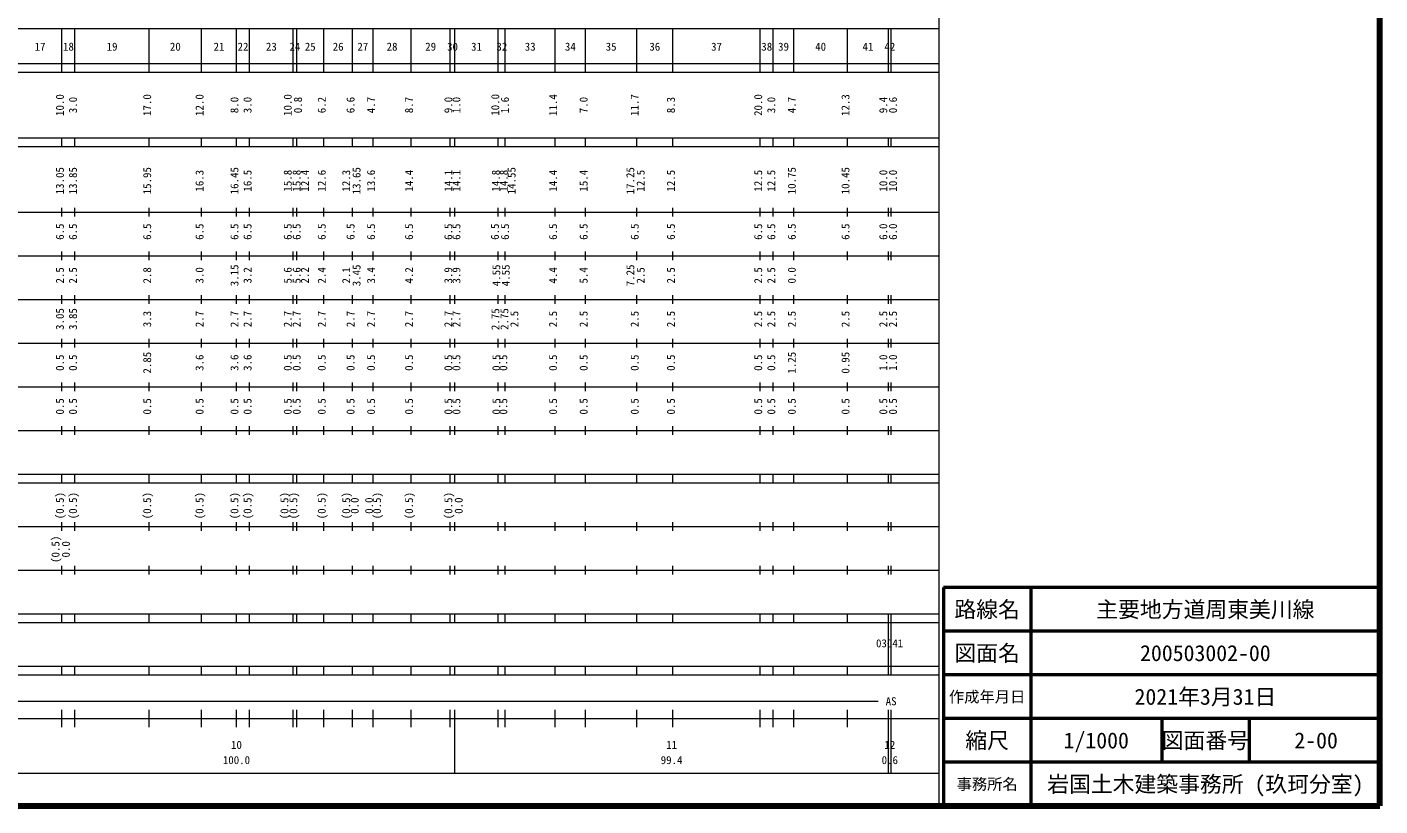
# Model space of a CAD drawing. Units: millimetres on the paper, enlarged 1000 times. Extents: x 40000 to 680000, y 20000 to 380000.
# Drawn here: x 370023 to 680000, y 20000 to 198357 of the extents above; entities that cross this region are included whole.
import ezdxf
from ezdxf.enums import TextEntityAlignment as Align

# ---------------------------------------------------------------- set-up
doc = ezdxf.new("R2010")
doc.units = ezdxf.units.MM
doc.header["$LTSCALE"] = 1000
for name, color, linetype, lineweight in [('M-TTL', 2, 'Continuous', 140), ('M-TTL-BAND', 7, 'Continuous', 13), ('M-TTL-FRAM', 2, 'Continuous', 50), ('M-TTL-LINE', 7, 'Continuous', 50)]:
    doc.layers.add(name, color=color, linetype=linetype, lineweight=lineweight)
doc.layers.add('M-TTL-TXT', color=7, linetype='Continuous')
doc.styles.add('ＭＳ ゴシック', font='')
doc.styles.get('ＭＳ ゴシック').set_extended_font_data('MS Gothic')

msp = doc.modelspace()

# ---------------------------------------------------------------- linework, layer by layer
at = {"layer": 'M-TTL'}
for p, q in [((680000, 20000), (680000, 380000)), ((40000, 20000), (680000, 20000))]:
    msp.add_line(p, q, dxfattribs=at)
at = {"layer": 'M-TTL-BAND'}
for p, q in [((579000, 20000), (579000, 370000)), ((68000, 198000), (579000, 198000)), ((378000, 188000), (378000, 198000)), ((381000, 188000), (381000, 198000)), ((398000, 188000), (398000, 198000)), ((410000, 188000), (410000, 198000)), ((418000, 188000), (418000, 198000)), ((421000, 188000), (421000, 198000)), ((431000, 188000), (431000, 198000)), ((431800, 188000), (431800, 198000)), ((438000, 188000), (438000, 198000)), ((444600, 188000), (444600, 198000)), ((449300, 188000), (449300, 198000)), ((458000, 188000), (458000, 198000)), ((467000, 188000), (467000, 198000)), ((468000, 188000), (468000, 198000)), ((478000, 188000), (478000, 198000)), ((479600, 188000), (479600, 198000)), ((491000, 188000), (491000, 198000)), ((498000, 188000), (498000, 198000)), ((509700, 188000), (509700, 198000)), ((518000, 188000), (518000, 198000)), ((538000, 188000), (538000, 198000)), ((541000, 188000), (541000, 198000)), ((545700, 188000), (545700, 198000)), ((558000, 188000), (558000, 198000)), ((567400, 188000), (567400, 198000)), ((568000, 188000), (568000, 198000)), ((40000, 190000), (579000, 190000)), ((40000, 188000), (579000, 188000)), ((40000, 173000), (579000, 173000)), ((40000, 171000), (579000, 171000)), ((378000, 171000), (378000, 173000)), ((381000, 171000), (381000, 173000)), ((398000, 171000), (398000, 173000)), ((410000, 171000), (410000, 173000)), ((418000, 171000), (418000, 173000)), ((421000, 171000), (421000, 173000)), ((431000, 171000), (431000, 173000)), ((431800, 171000), (431800, 173000)), ((438000, 171000), (438000, 173000)), ((444600, 171000), (444600, 173000)), ((449300, 171000), (449300, 173000)), ((458000, 171000), (458000, 173000)), ((467000, 171000), (467000, 173000)), ((468000, 171000), (468000, 173000)), ((478000, 171000), (478000, 173000)), ((479600, 171000), (479600, 173000)), ((491000, 171000), (491000, 173000)), ((498000, 171000), (498000, 173000)), ((509700, 171000), (509700, 173000)), ((518000, 171000), (518000, 173000)), ((538000, 171000), (538000, 173000)), ((541000, 171000), (541000, 173000)), ((545700, 171000), (545700, 173000)), ((558000, 171000), (558000, 173000)), ((567400, 171000), (567400, 173000)), ((568000, 171000), (568000, 173000)), ((40000, 156000), (579000, 156000)), ((378000, 155000), (378000, 157000)), ((381000, 155000), (381000, 157000)), ((398000, 155000), (398000, 157000)), ((410000, 155000), (410000, 157000)), ((418000, 155000), (418000, 157000)), ((421000, 155000), (421000, 157000)), ((431000, 155000), (431000, 157000)), ((431800, 155000), (431800, 157000)), ((438000, 155000), (438000, 157000)), ((444600, 155000), (444600, 157000)), ((449300, 155000), (449300, 157000)), ((458000, 155000), (458000, 157000)), ((467000, 155000), (467000, 157000)), ((468000, 155000), (468000, 157000)), ((478000, 155000), (478000, 157000)), ((479600, 155000), (479600, 157000)), ((491000, 155000), (491000, 157000)), ((498000, 155000), (498000, 157000)), ((509700, 155000), (509700, 157000)), ((518000, 155000), (518000, 157000)), ((538000, 155000), (538000, 157000)), ((541000, 155000), (541000, 157000)), ((545700, 155000), (545700, 157000)), ((558000, 155000), (558000, 157000)), ((567400, 155000), (567400, 157000)), ((568000, 155000), (568000, 157000)), ((46000, 146000), (579000, 146000)), ((378000, 145000), (378000, 147000)), ((381000, 145000), (381000, 147000)), ((398000, 145000), (398000, 147000)), ((410000, 145000), (410000, 147000)), ((418000, 145000), (418000, 147000)), ((421000, 145000), (421000, 147000)), ((431000, 145000), (431000, 147000)), ((431800, 145000), (431800, 147000)), ((438000, 145000), (438000, 147000)), ((444600, 145000), (444600, 147000)), ((449300, 145000), (449300, 147000)), ((458000, 145000), (458000, 147000)), ((467000, 145000), (467000, 147000)), ((468000, 145000), (468000, 147000)), ((478000, 145000), (478000, 147000)), ((479600, 145000), (479600, 147000)), ((491000, 145000), (491000, 147000)), ((498000, 145000), (498000, 147000)), ((509700, 145000), (509700, 147000)), ((518000, 145000), (518000, 147000)), ((538000, 145000), (538000, 147000)), ((541000, 145000), (541000, 147000)), ((545700, 145000), (545700, 147000)), ((558000, 145000), (558000, 147000)), ((567400, 145000), (567400, 147000)), ((568000, 145000), (568000, 147000)), ((378000, 135000), (378000, 137000)), ((381000, 135000), (381000, 137000)), ((398000, 135000), (398000, 137000)), ((410000, 135000), (410000, 137000)), ((418000, 135000), (418000, 137000)), ((421000, 135000), (421000, 137000)), ((431000, 135000), (431000, 137000)), ((431800, 135000), (431800, 137000)), ((438000, 135000), (438000, 137000)), ((444600, 135000), (444600, 137000)), ((449300, 135000), (449300, 137000)), ((458000, 135000), (458000, 137000)), ((467000, 135000), (467000, 137000)), ((468000, 135000), (468000, 137000)), ((478000, 135000), (478000, 137000)), ((479600, 135000), (479600, 137000)), ((491000, 135000), (491000, 137000)), ((498000, 135000), (498000, 137000)), ((509700, 135000), (509700, 137000)), ((518000, 135000), (518000, 137000)), ((538000, 135000), (538000, 137000)), ((541000, 135000), (541000, 137000)), ((545700, 135000), (545700, 137000)), ((558000, 135000), (558000, 137000)), ((567400, 135000), (567400, 137000)), ((568000, 135000), (568000, 137000)), ((52000, 136000), (579000, 136000)), ((46000, 126000), (579000, 126000)), ((378000, 125000), (378000, 127000)), ((381000, 125000), (381000, 127000)), ((398000, 125000), (398000, 127000)), ((410000, 125000), (410000, 127000)), ((418000, 125000), (418000, 127000)), ((421000, 125000), (421000, 127000)), ((431000, 125000), (431000, 127000)), ((431800, 125000), (431800, 127000)), ((438000, 125000), (438000, 127000)), ((444600, 125000), (444600, 127000)), ((449300, 125000), (449300, 127000)), ((458000, 125000), (458000, 127000)), ((467000, 125000), (467000, 127000)), ((468000, 125000), (468000, 127000)), ((478000, 125000), (478000, 127000)), ((479600, 125000), (479600, 127000)), ((491000, 125000), (491000, 127000)), ((498000, 125000), (498000, 127000)), ((509700, 125000), (509700, 127000)), ((518000, 125000), (518000, 127000)), ((538000, 125000), (538000, 127000)), ((541000, 125000), (541000, 127000)), ((545700, 125000), (545700, 127000)), ((558000, 125000), (558000, 127000)), ((567400, 125000), (567400, 127000)), ((568000, 125000), (568000, 127000)), ((52000, 116000), (579000, 116000)), ((378000, 115000), (378000, 117000)), ((381000, 115000), (381000, 117000)), ((398000, 115000), (398000, 117000)), ((410000, 115000), (410000, 117000)), ((418000, 115000), (418000, 117000)), ((421000, 115000), (421000, 117000)), ((431000, 115000), (431000, 117000)), ((431800, 115000), (431800, 117000)), ((438000, 115000), (438000, 117000)), ((444600, 115000), (444600, 117000)), ((449300, 115000), (449300, 117000)), ((458000, 115000), (458000, 117000)), ((467000, 115000), (467000, 117000)), ((468000, 115000), (468000, 117000)), ((478000, 115000), (478000, 117000)), ((479600, 115000), (479600, 117000)), ((491000, 115000), (491000, 117000)), ((498000, 115000), (498000, 117000)), ((509700, 115000), (509700, 117000)), ((518000, 115000), (518000, 117000)), ((538000, 115000), (538000, 117000)), ((541000, 115000), (541000, 117000)), ((545700, 115000), (545700, 117000)), ((558000, 115000), (558000, 117000)), ((567400, 115000), (567400, 117000)), ((568000, 115000), (568000, 117000)), ((46000, 106000), (579000, 106000)), ((378000, 105000), (378000, 107000)), ((381000, 105000), (381000, 107000)), ((398000, 105000), (398000, 107000)), ((410000, 105000), (410000, 107000)), ((418000, 105000), (418000, 107000)), ((421000, 105000), (421000, 107000)), ((431000, 105000), (431000, 107000)), ((431800, 105000), (431800, 107000)), ((438000, 105000), (438000, 107000)), ((444600, 105000), (444600, 107000)), ((449300, 105000), (449300, 107000)), ((458000, 105000), (458000, 107000)), ((467000, 105000), (467000, 107000)), ((468000, 105000), (468000, 107000)), ((478000, 105000), (478000, 107000)), ((479600, 105000), (479600, 107000)), ((491000, 105000), (491000, 107000)), ((498000, 105000), (498000, 107000)), ((509700, 105000), (509700, 107000)), ((518000, 105000), (518000, 107000)), ((538000, 105000), (538000, 107000)), ((541000, 105000), (541000, 107000)), ((545700, 105000), (545700, 107000)), ((558000, 105000), (558000, 107000)), ((567400, 105000), (567400, 107000)), ((568000, 105000), (568000, 107000)), ((40000, 96000), (579000, 96000)), ((40000, 94000), (579000, 94000)), ((378000, 94000), (378000, 96000)), ((381000, 94000), (381000, 96000)), ((398000, 94000), (398000, 96000)), ((410000, 94000), (410000, 96000)), ((418000, 94000), (418000, 96000)), ((421000, 94000), (421000, 96000)), ((431000, 94000), (431000, 96000)), ((431800, 94000), (431800, 96000)), ((438000, 94000), (438000, 96000)), ((444600, 94000), (444600, 96000)), ((449300, 94000), (449300, 96000)), ((458000, 94000), (458000, 96000)), ((467000, 94000), (467000, 96000)), ((468000, 94000), (468000, 96000)), ((478000, 94000), (478000, 96000)), ((479600, 94000), (479600, 96000)), ((491000, 94000), (491000, 96000)), ((498000, 94000), (498000, 96000)), ((509700, 94000), (509700, 96000)), ((518000, 94000), (518000, 96000)), ((538000, 94000), (538000, 96000)), ((541000, 94000), (541000, 96000)), ((545700, 94000), (545700, 96000)), ((558000, 94000), (558000, 96000)), ((567400, 94000), (567400, 96000)), ((568000, 94000), (568000, 96000)), ((49000, 84000), (579000, 84000)), ((378000, 83000), (378000, 85000)), ((381000, 83000), (381000, 85000)), ((398000, 83000), (398000, 85000)), ((410000, 83000), (410000, 85000)), ((418000, 83000), (418000, 85000)), ((421000, 83000), (421000, 85000)), ((431000, 83000), (431000, 85000)), ((431800, 83000), (431800, 85000)), ((438000, 83000), (438000, 85000)), ((444600, 83000), (444600, 85000)), ((449300, 83000), (449300, 85000)), ((458000, 83000), (458000, 85000)), ((467000, 83000), (467000, 85000)), ((468000, 83000), (468000, 85000)), ((478000, 83000), (478000, 85000)), ((479600, 83000), (479600, 85000)), ((491000, 83000), (491000, 85000)), ((498000, 83000), (498000, 85000)), ((509700, 83000), (509700, 85000)), ((518000, 83000), (518000, 85000)), ((538000, 83000), (538000, 85000)), ((541000, 83000), (541000, 85000)), ((545700, 83000), (545700, 85000)), ((558000, 83000), (558000, 85000)), ((567400, 83000), (567400, 85000)), ((568000, 83000), (568000, 85000)), ((378000, 73000), (378000, 75000)), ((381000, 73000), (381000, 75000)), ((398000, 73000), (398000, 75000)), ((410000, 73000), (410000, 75000)), ((418000, 73000), (418000, 75000)), ((421000, 73000), (421000, 75000)), ((431000, 73000), (431000, 75000)), ((431800, 73000), (431800, 75000)), ((438000, 73000), (438000, 75000)), ((444600, 73000), (444600, 75000)), ((449300, 73000), (449300, 75000)), ((458000, 73000), (458000, 75000)), ((467000, 73000), (467000, 75000)), ((468000, 73000), (468000, 75000)), ((478000, 73000), (478000, 75000)), ((479600, 73000), (479600, 75000)), ((491000, 73000), (491000, 75000)), ((498000, 73000), (498000, 75000)), ((509700, 73000), (509700, 75000)), ((518000, 73000), (518000, 75000)), ((538000, 73000), (538000, 75000)), ((541000, 73000), (541000, 75000)), ((545700, 73000), (545700, 75000)), ((558000, 73000), (558000, 75000)), ((567400, 73000), (567400, 75000)), ((568000, 73000), (568000, 75000)), ((40000, 74000), (579000, 74000)), ((40000, 64000), (579000, 64000)), ((40000, 62000), (579000, 62000)), ((378000, 62000), (378000, 64000)), ((381000, 62000), (381000, 64000)), ((398000, 62000), (398000, 64000)), ((410000, 62000), (410000, 64000)), ((418000, 62000), (418000, 64000)), ((421000, 62000), (421000, 64000)), ((431000, 62000), (431000, 64000)), ((431800, 62000), (431800, 64000)), ((438000, 62000), (438000, 64000)), ((444600, 62000), (444600, 64000)), ((449300, 62000), (449300, 64000)), ((458000, 62000), (458000, 64000)), ((467000, 62000), (467000, 64000)), ((468000, 62000), (468000, 64000)), ((478000, 62000), (478000, 64000)), ((479600, 62000), (479600, 64000)), ((491000, 62000), (491000, 64000)), ((498000, 62000), (498000, 64000)), ((509700, 62000), (509700, 64000)), ((518000, 62000), (518000, 64000)), ((538000, 62000), (538000, 64000)), ((541000, 62000), (541000, 64000)), ((545700, 62000), (545700, 64000)), ((558000, 62000), (558000, 64000)), ((567400, 62000), (567400, 64000)), ((567400, 52000), (567400, 62000)), ((568000, 62000), (568000, 64000)), ((568000, 52000), (568000, 62000)), ((40000, 52000), (579000, 52000)), ((40000, 50000), (579000, 50000)), ((378000, 50000), (378000, 52000)), ((381000, 50000), (381000, 52000)), ((398000, 50000), (398000, 52000)), ((410000, 50000), (410000, 52000)), ((418000, 50000), (418000, 52000)), ((421000, 50000), (421000, 52000)), ((431000, 50000), (431000, 52000)), ((431800, 50000), (431800, 52000)), ((438000, 50000), (438000, 52000)), ((444600, 50000), (444600, 52000)), ((449300, 50000), (449300, 52000)), ((458000, 50000), (458000, 52000)), ((467000, 50000), (467000, 52000)), ((468000, 50000), (468000, 52000)), ((478000, 50000), (478000, 52000)), ((479600, 50000), (479600, 52000)), ((491000, 50000), (491000, 52000)), ((498000, 50000), (498000, 52000)), ((509700, 50000), (509700, 52000)), ((518000, 50000), (518000, 52000)), ((538000, 50000), (538000, 52000)), ((541000, 50000), (541000, 52000)), ((545700, 50000), (545700, 52000)), ((558000, 50000), (558000, 52000)), ((567400, 50000), (567400, 52000)), ((568000, 50000), (568000, 52000)), ((71000, 44000), (565000, 44000)), ((378000, 38000), (378000, 42000)), ((381000, 38000), (381000, 42000)), ((398000, 38000), (398000, 42000)), ((410000, 38000), (410000, 42000)), ((418000, 38000), (418000, 42000)), ((421000, 38000), (421000, 42000)), ((431000, 38000), (431000, 42000)), ((431800, 38000), (431800, 42000)), ((438000, 38000), (438000, 42000)), ((444600, 38000), (444600, 42000)), ((449300, 38000), (449300, 42000)), ((458000, 38000), (458000, 42000)), ((467000, 38000), (467000, 42000)), ((468000, 27500), (468000, 42000)), ((478000, 38000), (478000, 42000)), ((479600, 38000), (479600, 42000)), ((491000, 38000), (491000, 42000)), ((498000, 38000), (498000, 42000)), ((509700, 38000), (509700, 42000)), ((518000, 38000), (518000, 42000)), ((538000, 38000), (538000, 42000)), ((541000, 38000), (541000, 42000)), ((545700, 38000), (545700, 42000)), ((558000, 38000), (558000, 42000)), ((567400, 27500), (567400, 42000)), ((568000, 27500), (568000, 42000)), ((40000, 40000), (579000, 40000)), ((68000, 27500), (579000, 27500))]:
    msp.add_line(p, q, dxfattribs=at)
at = {"layer": 'M-TTL-FRAM'}
for p, q in [((680000, 70000), (580000, 70000)), ((580000, 70000), (580000, 20000))]:
    msp.add_line(p, q, dxfattribs=at)
at = {"layer": 'M-TTL-LINE'}
for p, q in [((600000, 70000), (600000, 20000)), ((680000, 60000), (580000, 60000)), ((680000, 50000), (580000, 50000)), ((680000, 40000), (580000, 40000)), ((630000, 40000), (630000, 30000)), ((650000, 40000), (650000, 30000)), ((680000, 30000), (580000, 30000))]:
    msp.add_line(p, q, dxfattribs=at)

# ---------------------------------------------------------------- texts
at = {"layer": 'M-TTL-BAND', "style": 'ＭＳ ゴシック'}
for s, p in [('17', (373000, 192405)), ('18', (379500, 192405)), ('19', (389500, 192405)), ('20', (404000, 192405)), ('21', (414000, 192405)), ('22', (419500, 192405)), ('23', (426000, 192405)), ('24', (431400, 192405)), ('25', (434900, 192405)), ('26', (441300, 192405)), ('27', (446950, 192405)), ('28', (453650, 192405)), ('29', (462500, 192405)), ('30', (467500, 192405)), ('31', (473000, 192405)), ('32', (478800, 192405)), ('33', (485300, 192405)), ('34', (494500, 192405)), ('35', (503850, 192405)), ('36', (513850, 192405)), ('37', (528000, 192405)), ('38', (539500, 192405)), ('39', (543350, 192405)), ('40', (551850, 192405)), ('41', (562700, 192405)), ('42', (567700, 192405)), ('AS', (568000, 42500)), ('10', (418000, 32523)), ('11', (517700, 32523)), ('12', (567700, 32523)), ('100.0', (418000, 29033)), ('99.4', (517700, 29033)), ('0.6', (567700, 29033))]:
    msp.add_text(s, height=1833, dxfattribs=at).set_placement(p, align=Align.BOTTOM_CENTER)
for s, p in [('10.0', (478752, 180551)), ('11.4', (492000, 180500)), ('10.0', (379000, 180500)), ('3.0', (382000, 180500)), ('17.0', (399000, 180500)), ('12.0', (411000, 180500)), ('8.0', (419000, 180500)), ('3.0', (422000, 180500)), ('10.0', (431202, 180500)), ('0.8', (433548, 180500)), ('6.2', (439000, 180500)), ('6.6', (445600, 180500)), ('4.7', (450300, 180500)), ('8.7', (459000, 180500)), ('9.0', (468000, 180500)), ('1.0', (469858, 180500)), ('1.6', (480979, 180500)), ('7.0', (499000, 180500)), ('11.7', (510700, 180500)), ('8.3', (519000, 180500)), ('20.0', (539000, 180500)), ('3.0', (542000, 180500)), ('4.7', (546700, 180500)), ('12.3', (559000, 180500)), ('9.4', (567662, 180500)), ('0.6', (569879, 180500)), ('13.05', (379000, 163174)), ('13.85', (382000, 163174)), ('15.95', (399000, 163174)), ('16.3', (411000, 163174)), ('16.45', (419000, 163174)), ('16.5', (422000, 163174)), ('15.8', (431202, 163174)), ('15.8', (433245, 163174)), ('12.4', (435141, 163174)), ('12.6', (439000, 163174)), ('12.3', (444600, 163174)), ('13.65', (446970, 163174)), ('13.6', (450300, 163174)), ('14.4', (459000, 163174)), ('14.1', (468000, 163174)), ('14.1', (469858, 163174)), ('14.8', (478895, 163174)), ('14.8', (480702, 163174)), ('14.55', (482494, 163174)), ('14.4', (492000, 163174)), ('15.4', (499000, 163174)), ('17.25', (509700, 163174)), ('12.5', (512070, 163174)), ('12.5', (519000, 163174)), ('12.5', (539000, 163174)), ('12.5', (542000, 163174)), ('10.75', (546700, 163174)), ('10.45', (559000, 163174)), ('10.0', (567662, 163174)), ('10.0', (569879, 163174)), ('6.5', (379000, 151500)), ('6.5', (382000, 151500)), ('6.5', (399000, 151500)), ('6.5', (411000, 151500)), ('6.5', (419000, 151500)), ('6.5', (422000, 151500)), ('6.5', (431202, 151500)), ('6.5', (433245, 151500)), ('6.5', (439000, 151500)), ('6.5', (445600, 151500)), ('6.5', (450300, 151500)), ('6.5', (459000, 151500)), ('6.5', (468000, 151500)), ('6.5', (469858, 151500)), ('6.5', (478677, 151500)), ('6.5', (481004, 151500)), ('6.5', (492000, 151500)), ('6.5', (499000, 151500)), ('6.5', (510700, 151500)), ('6.5', (519000, 151500)), ('6.5', (539000, 151500)), ('6.5', (542000, 151500)), ('6.5', (546700, 151500)), ('6.5', (559000, 151500)), ('6.0', (567662, 151500)), ('6.0', (569879, 151500)), ('2.5', (379000, 141500)), ('2.5', (382000, 141500)), ('2.8', (399000, 141500)), ('3.0', (411000, 141500)), ('3.15', (419000, 141500)), ('3.2', (422000, 141500)), ('5.6', (431202, 141500)), ('5.6', (433245, 141500)), ('2.2', (435141, 141500)), ('2.4', (439000, 141500)), ('2.1', (444600, 141500)), ('3.45', (446970, 141500)), ('3.4', (450300, 141500)), ('4.2', (459000, 141500)), ('3.9', (468000, 141500)), ('3.9', (469858, 141500)), ('4.55', (479000, 141500)), ('4.55', (481155, 141500)), ('4.4', (492000, 141500)), ('5.4', (499000, 141500)), ('7.25', (509700, 141500)), ('2.5', (512070, 141500)), ('2.5', (519000, 141500)), ('2.5', (539000, 141500)), ('2.5', (542000, 141500)), ('0.0', (546700, 141500)), ('3.05', (379000, 131500)), ('3.85', (382000, 131500)), ('2.75', (478788, 131460)), ('2.75', (480856, 131500)), ('3.3', (399000, 131500)), ('2.7', (411000, 131500)), ('2.7', (419000, 131500)), ('2.7', (422000, 131500)), ('2.7', (431202, 131500)), ('2.7', (433245, 131500)), ('2.7', (439000, 131500)), ('2.7', (445600, 131500)), ('2.7', (450300, 131500)), ('2.7', (459000, 131500)), ('2.7', (468000, 131500)), ('2.7', (469858, 131500)), ('2.5', (483138, 131500)), ('2.5', (492000, 131500)), ('2.5', (499000, 131500)), ('2.5', (510700, 131500)), ('2.5', (519000, 131500)), ('2.5', (539000, 131500)), ('2.5', (542000, 131500)), ('2.5', (546700, 131500)), ('2.5', (559000, 131500)), ('2.5', (567662, 131500)), ('2.5', (569879, 131500)), ('0.5', (379000, 121500)), ('0.5', (382000, 121500)), ('2.85', (399000, 121500)), ('3.6', (411000, 121500)), ('3.6', (419000, 121500)), ('3.6', (422000, 121500)), ('0.5', (431202, 121500)), ('0.5', (433245, 121500)), ('0.5', (439000, 121500)), ('0.5', (445600, 121500)), ('0.5', (450300, 121500)), ('0.5', (459000, 121500)), ('0.5', (468000, 121500)), ('0.5', (469858, 121500)), ('0.5', (479000, 121500)), ('0.5', (480600, 121500)), ('0.5', (492000, 121500)), ('0.5', (499000, 121500)), ('0.5', (510700, 121500)), ('0.5', (519000, 121500)), ('0.5', (539000, 121500)), ('0.5', (542000, 121500)), ('1.25', (546700, 121500)), ('0.95', (559000, 121500)), ('1.0', (567662, 121500)), ('1.0', (569879, 121500)), ('0.5', (379000, 111500)), ('0.5', (382000, 111500)), ('0.5', (399000, 111500)), ('0.5', (411000, 111500)), ('0.5', (419000, 111500)), ('0.5', (422000, 111500)), ('0.5', (431202, 111500)), ('0.5', (433245, 111500)), ('0.5', (439000, 111500)), ('0.5', (445600, 111500)), ('0.5', (450300, 111500)), ('0.5', (459000, 111500)), ('0.5', (468000, 111500)), ('0.5', (469858, 111500)), ('0.5', (479000, 111500)), ('0.5', (480600, 111500)), ('0.5', (492000, 111500)), ('0.5', (499000, 111500)), ('0.5', (510700, 111500)), ('0.5', (519000, 111500)), ('0.5', (539000, 111500)), ('0.5', (542000, 111500)), ('0.5', (546700, 111500)), ('0.5', (559000, 111500)), ('0.5', (567662, 111500)), ('0.5', (569879, 111500)), ('(0.5)', (379000, 88764)), ('(0.5)', (382000, 88764)), ('(0.5)', (399000, 88764)), ('(0.5)', (411000, 88764)), ('(0.5)', (419000, 88764)), ('(0.5)', (422000, 88764)), ('(0.5)', (430453, 88764)), ('(0.5)', (432497, 88764)), ('(0.5)', (439000, 88764)), ('(0.5)', (444600, 88764)), ('0.0', (446543, 88764)), ('0.0', (449849, 88764)), ('(0.5)', (451670, 88764)), ('(0.5)', (459000, 88764)), ('(0.5)', (468000, 88764)), ('(0.5)', (468000, 88764)), ('0.0', (470370, 88764)), ('(0.5)', (378000, 78764)), ('0.0', (380370, 78764))]:
    msp.add_text(s, height=1833, rotation=90, dxfattribs=at).set_placement(p, align=Align.BOTTOM_CENTER)
msp.add_text('03041', height=1833, dxfattribs=at).set_placement((564537, 55774), align=Align.BOTTOM_LEFT)
at = {"layer": 'M-TTL-TXT', "style": 'ＭＳ ゴシック'}
for s, height, p in [('路線名', 3666, (590000, 65000)), ('主要地方道周東美川線', 3666, (640000, 65000)), ('図面名', 3666, (590000, 55000)), ('200503002-00', 3666, (640000, 55000)), ('作成年月日', 2566, (590000, 45000)), ('2021年3月31日', 3666, (640000, 45000)), ('縮尺', 3666, (590000, 35000)), ('図面番号', 3666, (640000, 35000)), ('図面番号', 3666, (640000, 35000)), ('1/1000', 3666, (615000, 35000)), (' 2-00', 3666, (664125, 35000)), ('事務所名', 2566, (590000, 25000)), ('岩国土木建築事務所 (玖珂分室)', 3666, (640000, 25000))]:
    msp.add_text(s, height=height, dxfattribs=at).set_placement(p, align=Align.MIDDLE_CENTER)

doc.saveas('drawing.dxf')
